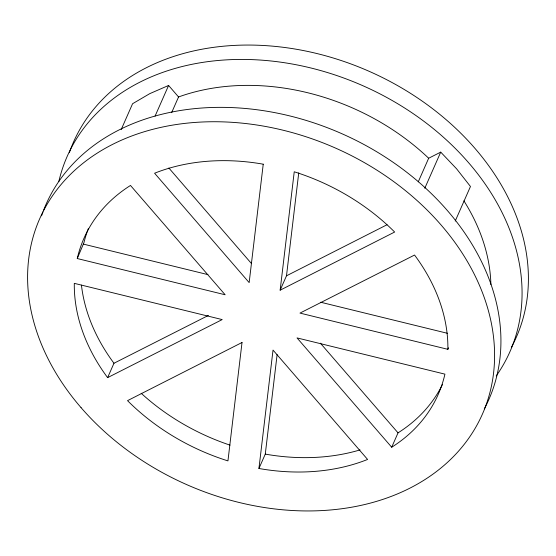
<?xml version="1.0" encoding="UTF-8"?>
<svg xmlns="http://www.w3.org/2000/svg" width="556" height="556" viewBox="0 0 556 556"><rect width="100%" height="100%" fill="white"/><g stroke="black" fill="none" stroke-linecap="round" stroke-linejoin="round"><path stroke-width="0.83" d="M447.872 349.328L447.893 347.688A193.564 147.187 23.8 0 0 414.554 255.044L299.976 313.097L447.872 349.328L448.539 347.82M258.936 468.486L273.024 350.085L367.592 459.451A193.564 147.187 23.8 0 1 260.959 468.84L258.936 468.486L265.281 454.106L277.117 354.582M280.148 290.183L294.235 171.79L296.223 172.416A193.564 147.187 23.8 0 1 394.649 232.04L280.148 290.183L286.493 275.811L298.739 172.853M77.263 258.54L77.625 256.976A193.564 147.187 23.8 0 1 130.486 185.454L225.152 294.77L77.263 258.54L83.963 242.597A193.564 147.187 23.8 0 1 88.362 228.599M121.152 129.645L132.585 103.722L149.772 93.644L168.593 85.457L178.552 96.966L171.623 112.68M155.075 116.093L168.593 85.457M107.621 377.635L222.198 319.582L74.309 283.351L74.289 284.999A193.564 147.187 23.8 0 0 107.621 377.635L113.966 363.256L208.417 315.405M418.272 181.812L428.662 158.245L440.727 152.122L456.587 168.809L470.466 186.496L455.225 221.066M424.784 188.262L440.727 152.122M391.695 447.226A193.564 147.187 23.8 0 0 444.557 375.703L444.918 374.139L297.029 337.909L391.695 447.226L398.033 432.853A193.564 147.187 23.8 0 0 442.472 384.495M286.493 275.811L387.059 224.728M178.552 96.966L180.255 96.355A209.695 159.454 23.8 0 1 427.203 156.848L428.662 158.245M265.281 454.106L267.297 454.46A193.564 147.187 23.8 0 0 360.038 449.908M83.602 244.16L207.965 274.629M320.603 302.221L447.49 333.308M320.374 343.17L398.033 432.853M168.857 168.016L251.534 263.634M69.326 152.719A241.957 183.987 23.8 0 1 368.934 71.224A241.957 183.987 23.8 0 1 511.402 347.291M58.804 181.638A241.957 183.987 23.8 0 1 363.603 86.041A241.957 183.987 23.8 0 1 496.209 375.967M463.899 200.841A209.695 159.454 23.8 0 1 490.892 284.526M43.576 210.3A241.957 183.987 23.8 0 1 343.969 134.642A241.957 183.987 23.8 0 1 484.318 408.862M41.575 215.811A241.957 183.987 23.8 0 1 42.979 211.864M229.996 445.127A193.564 147.187 23.8 0 1 141.182 393.266M113.966 363.256A193.564 147.187 23.8 0 1 81.447 285.11M242.027 342.496L227.946 460.889L225.958 460.264A193.564 147.187 23.8 0 1 127.532 400.647L242.027 342.496M263.238 164.201L249.157 282.594L154.589 173.229A193.564 147.187 23.8 0 1 261.223 163.839L263.238 164.201M81.072 407.659A241.957 183.987 23.8 0 0 479.891 419.509A241.957 183.987 23.8 0 0 222.31 121.854A241.957 183.987 23.8 0 0 81.072 407.659"/></g></svg>
